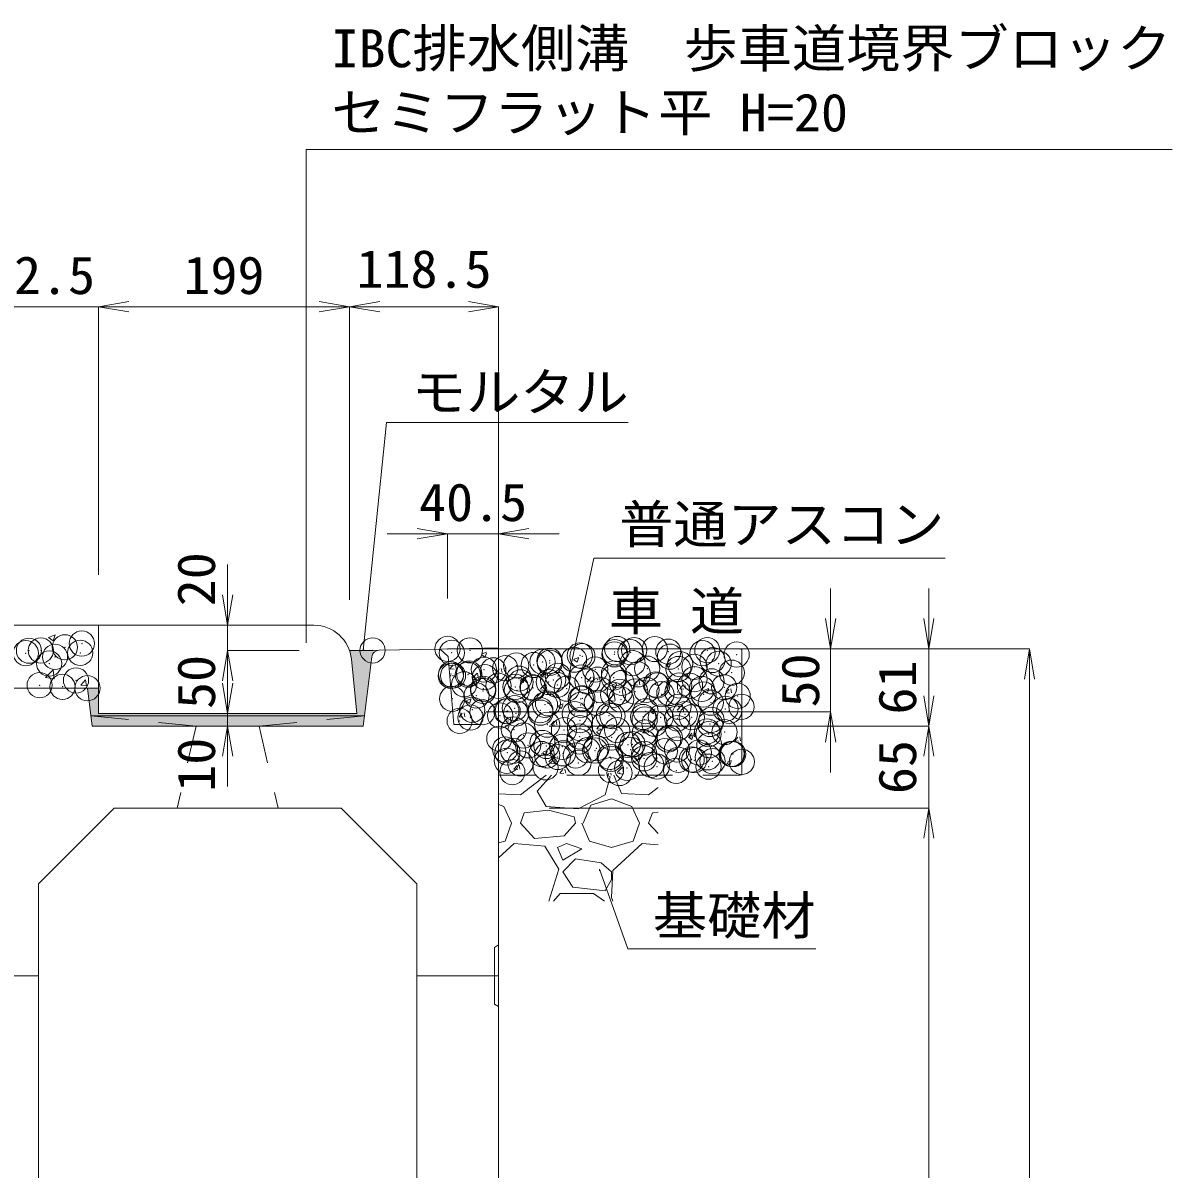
# Model space of a CAD drawing. Units: millimetres at full size. Extents: x 164402 to 209100, y 872507 to 885397.
# Drawn here: x 185732 to 186644, y 876096 to 877005 of the extents above; entities that cross this region are included whole.
import ezdxf
from ezdxf.enums import TextEntityAlignment as Align

# ---------------------------------------------------------------- set-up
doc = ezdxf.new("R2010")
doc.units = ezdxf.units.MM
doc.header["$LTSCALE"] = 40
doc.header["$PDMODE"] = 32
doc.header["$PDSIZE"] = 20
doc.linetypes.add('USER1', pattern=[1.35, 0.75, -0.6])
for name, color, linetype, lineweight in [('0_2', 7, 'Continuous', 13), ('ハッチング', 7, 'Continuous', 5), ('作業エリア', 11, 'Continuous', 13), ('寸法線', 7, 'Continuous', 13), ('排水孔', 7, 'USER1', 9), ('本体', 2, 'Continuous', 13), ('補助線', 8, 'Continuous', 13), ('ﾊｯﾁﾝｸﾞ', 7, 'Continuous', 5)]:
    doc.layers.add(name, color=color, linetype=linetype, lineweight=lineweight)
doc.styles.add('ＭＳ 明朝', font='')
doc.styles.get('ＭＳ 明朝').set_extended_font_data('MS Mincho')

# ---------------------------------------------------------------- blocks, each defined once
blk = doc.blocks.new('open_arrow')
at = {"color": 0, "linetype": 'Continuous', "lineweight": -2}
blk.add_lwpolyline([(7.5, 1.25), (0, 0), (7.5, -1.25)], dxfattribs=at)
blk = doc.blocks.new('filled_arrow')
at = {"color": 0, "linetype": 'Continuous', "lineweight": -2}
blk.add_solid([(7.5, 1.25), (0, 0), (7.5, -1.25)], dxfattribs=at)

msp = doc.modelspace()

# ---------------------------------------------------------------- hatches: boundary and pattern name
at = {"layer": 'ハッチング'}
msp.add_hatch(color=8, dxfattribs=at).paths.add_polyline_path([(185783.77, 876472.03), (185786.86, 876447.29), (186001.86, 876447.29), (186008.72, 876502.13, -0.37254), (186014.55, 876507.39), (186009.36, 876507.29), (185990.99, 876507.29, -0.06009), (185992.56, 876500.27), (185996.86, 876457.29), (185791.86, 876457.29), (185791.86, 876477.29), (185783.11, 876477.29)])

# ---------------------------------------------------------------- linework, layer by layer
at = {"layer": '0_2', "lineweight": 20}
msp.add_line((185512.76, 876527.29), (185791.86, 876527.29), dxfattribs=at)
at = {"layer": '0_2'}
for p, q in [((186009.36, 876507.29), (185990.99, 876507.29)), ((186014.55, 876507.39), (186009.36, 876507.29)), ((186062.86, 876508.36), (186068.86, 876508.48)), ((186068.86, 876508.48), (186338.86, 876508.48)), ((185783.11, 876477.29), (185791.86, 876477.29))]:
    msp.add_line(p, q, dxfattribs=at)
at = {"layer": '0_2', "linetype": 'USER1', "lineweight": 5}
for p, q in [((186109.36, 876458.48), (186302.36, 876458.48)), ((186109.36, 876408.48), (186302.36, 876408.48))]:
    msp.add_line(p, q, dxfattribs=at)
at = {"layer": 'ハッチング'}
for p, q in [((186096.01, 876503.79), (186098.53, 876502.09)), ((186096.3, 876504.44), (186099.85, 876505.8)), ((186098.61, 876502.06), (186099.64, 876505.13)), ((186300.13, 876508.48), (186302.36, 876508.13)), ((186070.96, 876492.82), (186073.41, 876495.73)), ((186075.61, 876492.83), (186075.02, 876496.02)), ((186169.01, 876499.72), (186171.54, 876498.02)), ((186169.3, 876500.37), (186172.86, 876501.73)), ((186171.61, 876497.99), (186172.64, 876501.06)), ((186242.02, 876495.66), (186244.54, 876493.95)), ((186242.31, 876496.3), (186245.87, 876497.66)), ((186244.62, 876493.93), (186245.65, 876497)), ((186070.96, 876492.8), (186073.99, 876492.54)), ((186088.31, 876485.11), (186092.27, 876489.23)), ((186093.26, 876484.45), (186092.7, 876489.28)), ((186107.4, 876489.63), (186109.85, 876492.55)), ((186107.4, 876489.61), (186110.43, 876489.35)), ((186112.04, 876489.64), (186111.46, 876492.83)), ((186126.62, 876483.98), (186130.18, 876485.35)), ((186143.83, 876486.44), (186146.28, 876489.36)), ((186143.83, 876486.43), (186146.87, 876486.16)), ((186148.48, 876486.46), (186147.89, 876489.64)), ((186180.27, 876483.25), (186182.72, 876486.17)), ((186184.92, 876483.27), (186184.33, 876486.45)), ((186088.63, 876484.43), (186093.15, 876483.73)), ((186126.33, 876483.34), (186128.86, 876481.64)), ((186128.93, 876481.61), (186129.96, 876484.68)), ((186142.53, 876476.7), (186146.49, 876480.82)), ((186147.48, 876476.05), (186146.92, 876480.87)), ((186180.27, 876483.24), (186183.31, 876482.97)), ((186199.33, 876479.27), (186201.86, 876477.57)), ((186199.63, 876479.91), (186203.18, 876481.28)), ((186201.94, 876477.54), (186202.97, 876480.61)), ((186216.71, 876480.06), (186219.16, 876482.98)), ((186216.71, 876480.05), (186219.74, 876479.78)), ((186221.35, 876480.08), (186220.77, 876483.27)), ((186253.14, 876476.88), (186255.59, 876479.79)), ((186253.14, 876476.86), (186256.18, 876476.6)), ((186257.79, 876476.89), (186257.2, 876480.08)), ((186272.63, 876475.85), (186276.19, 876477.21)), ((186274.94, 876473.47), (186275.97, 876476.54)), ((186289.58, 876473.69), (186292.03, 876476.61)), ((186294.23, 876473.71), (186293.64, 876476.89)), ((186083.65, 876466.96), (186086.17, 876465.25)), ((186083.94, 876467.6), (186087.49, 876468.96)), ((186086.25, 876465.23), (186087.28, 876468.29)), ((186142.85, 876476.02), (186147.37, 876475.32)), ((186196.74, 876468.29), (186200.7, 876472.41)), ((186197.06, 876467.61), (186201.58, 876466.91)), ((186201.69, 876467.64), (186201.13, 876472.46)), ((186272.34, 876475.2), (186274.87, 876473.5)), ((186289.58, 876473.67), (186292.62, 876473.41)), ((186156.65, 876462.89), (186159.18, 876461.18)), ((186156.94, 876463.53), (186160.5, 876464.9)), ((186159.25, 876461.16), (186160.28, 876464.23)), ((186229.66, 876458.82), (186230.17, 876458.48)), ((186229.95, 876459.46), (186233.51, 876460.83)), ((186230.17, 876458.48), (186232.18, 876457.11)), ((186232.26, 876457.09), (186232.72, 876458.48)), ((186232.72, 876458.48), (186233.29, 876460.16)), ((186250.96, 876459.88), (186254.92, 876464)), ((186251.28, 876459.2), (186255.8, 876458.5)), ((186255.91, 876459.23), (186255.35, 876464.05)), ((186078.01, 876454.6), (186080.46, 876457.52)), ((186078.01, 876454.59), (186081.04, 876454.32)), ((186082.66, 876454.62), (186082.07, 876457.81)), ((186114.44, 876451.4), (186117.48, 876451.14)), ((186114.45, 876451.42), (186116.89, 876454.33)), ((186119.09, 876451.43), (186118.51, 876454.62)), ((186150.88, 876448.23), (186153.33, 876451.15)), ((186155.53, 876448.25), (186154.94, 876451.43)), ((186113.97, 876446.5), (186116.49, 876444.8)), ((186114.26, 876447.15), (186117.82, 876448.51)), ((186116.57, 876444.77), (186117.6, 876447.84)), ((186150.88, 876448.21), (186153.92, 876447.95)), ((186186.97, 876442.43), (186189.5, 876440.73)), ((186187.27, 876443.08), (186190.82, 876444.44)), ((186187.32, 876445.04), (186189.77, 876447.96)), ((186187.32, 876445.03), (186190.35, 876444.76)), ((186189.58, 876440.7), (186190.61, 876443.77)), ((186191.97, 876445.06), (186191.38, 876448.24)), ((186223.75, 876441.84), (186226.79, 876441.57)), ((186223.76, 876441.85), (186226.21, 876444.77)), ((186228.4, 876441.87), (186227.82, 876445.05)), ((186260.19, 876438.66), (186262.64, 876441.58)), ((186260.27, 876439.01), (186263.83, 876440.37)), ((186262.58, 876436.64), (186263.61, 876439.7)), ((186264.84, 876438.68), (186264.25, 876441.87)), ((186259.98, 876438.36), (186262.51, 876436.66)), ((186260.19, 876438.65), (186263.23, 876438.38)), ((186296.63, 876435.48), (186299.08, 876438.4)), ((186296.63, 876435.46), (186299.67, 876435.2)), ((186301.28, 876435.49), (186300.69, 876438.68)), ((186144.29, 876426.05), (186146.82, 876424.34)), ((186144.58, 876426.69), (186148.14, 876428.06)), ((186146.89, 876424.32), (186147.92, 876427.39)), ((186149.26, 876418.8), (186153.22, 876422.93)), ((186154.21, 876418.15), (186153.65, 876422.98)), ((186217.3, 876421.98), (186219.82, 876420.28)), ((186217.59, 876422.62), (186221.15, 876423.99)), ((186219.9, 876420.25), (186220.93, 876423.32)), ((186121.49, 876413.2), (186123.94, 876416.12)), ((186121.49, 876413.19), (186124.53, 876412.92)), ((186126.14, 876413.22), (186125.55, 876416.41)), ((186149.58, 876418.13), (186154.1, 876417.42)), ((186157.93, 876410.02), (186160.38, 876412.94)), ((186162.58, 876410.03), (186161.99, 876413.22)), ((186203.48, 876410.39), (186207.44, 876414.52)), ((186208.43, 876409.74), (186207.87, 876414.57)), ((186290.3, 876417.91), (186292.83, 876416.21)), ((186290.59, 876418.56), (186294.15, 876419.92)), ((186292.9, 876416.18), (186293.93, 876419.25)), ((186126.7, 876392.71), (186147.11, 876408.48)), ((186139.91, 876395.76), (186151.36, 876408.48)), ((186157.93, 876410), (186160.97, 876409.74)), ((186197.82, 876406.93), (186193.76, 876392.71)), ((186195.59, 876408.48), (186197.82, 876406.93)), ((186195.75, 876408.48), (186196.82, 876409.75)), ((186198.71, 876408.48), (186198.43, 876410.03)), ((186200.76, 876408.48), (186206.97, 876393.72)), ((186203.8, 876409.72), (186208.32, 876409.02)), ((186147.02, 876383.56), (186139.91, 876395.76)), ((186228.3, 876392.71), (186235.81, 876398.51)), ((186109.36, 876393.53), (186126.7, 876392.71)), ((186109.36, 876385.12), (186113.49, 876383.56)), ((186193.76, 876392.71), (186172.42, 876381.53)), ((186182.58, 876384.58), (186198.84, 876389.66)), ((186198.84, 876389.66), (186215.09, 876383.56)), ((186206.97, 876393.72), (186228.3, 876392.71)), ((186113.49, 876383.56), (186119.59, 876370.36)), ((186126.7, 876370.36), (186129.75, 876378.48)), ((186149.05, 876380.52), (186129.75, 876378.48)), ((186172.42, 876381.53), (186147.02, 876383.56)), ((186169.37, 876375.44), (186149.05, 876380.52)), ((186176.49, 876370.36), (186182.58, 876384.58)), ((186215.09, 876383.56), (186221.19, 876370.36)), ((186228.3, 876370.36), (186231.35, 876378.48)), ((186235.81, 876378.95), (186231.35, 876378.48)), ((186114.51, 876356.13), (186119.59, 876370.36)), ((186137.88, 876358.16), (186126.7, 876370.36)), ((186170.39, 876370.36), (186161.25, 876360.2)), ((186170.39, 876370.36), (186169.37, 876375.44)), ((186175.47, 876370.36), (186181.57, 876356.13)), ((186216.11, 876356.13), (186221.19, 876370.36)), ((186235.81, 876362.17), (186228.3, 876370.36)), ((186161.25, 876360.2), (186137.88, 876358.16)), ((186109.36, 876354.62), (186114.51, 876356.13)), ((186121.62, 876354.1), (186109.36, 876342.9)), ((186146.01, 876352.07), (186121.62, 876354.1)), ((186157.18, 876333.78), (186146.01, 876352.07)), ((186163.28, 876354.1), (186156.17, 876351.05)), ((186156.17, 876351.05), (186160.23, 876340.89)), ((186160.23, 876340.89), (186175.47, 876350.04)), ((186175.47, 876350.04), (186163.28, 876354.1)), ((186181.57, 876356.13), (186198.84, 876351.05)), ((186198.84, 876351.05), (186216.11, 876356.13)), ((186223.22, 876354.1), (186199.85, 876332.76)), ((186235.81, 876353.05), (186223.22, 876354.1)), ((186170.39, 876341.91), (186160.23, 876331.75)), ((186190.71, 876338.86), (186170.39, 876341.91)), ((186149.08, 876308.47), (186157.18, 876333.78)), ((186160.23, 876331.75), (186168.36, 876319.56)), ((186198.84, 876331.75), (186190.71, 876338.86)), ((186199.85, 876332.76), (186198.84, 876311.43)), ((186198.84, 876325.65), (186198.84, 876331.75)), ((186193.76, 876316.51), (186198.84, 876325.65)), ((186152.79, 876308.47), (186158.2, 876314.48)), ((186158.2, 876314.48), (186184.61, 876314.48)), ((186168.36, 876319.56), (186193.76, 876316.51)), ((186184.61, 876314.48), (186193.3, 876308.47)), ((186198.84, 876311.43), (186200.09, 876308.47))]:
    msp.add_line(p, q, dxfattribs=at)
for p in [(186072.22, 876505.38), (186086.57, 876507.32), (186173.86, 876503.31), (186175.81, 876502.68), (186201.28, 876504.15), (186201.47, 876505.93), (186203.48, 876508.4), (186214, 876505.82), (186216.84, 876507.42), (186233.24, 876508.36), (186243.96, 876506.28), (186271.08, 876505.13), (186274.91, 876507.41), (186298.2, 876503.98), (186123.34, 876495.3), (186137.24, 876495.72), (186144.23, 876498.22), (186149.73, 876499.1), (186149.96, 876497.39), (186169.2, 876499.92), (186215.66, 876497.24), (186245.28, 876502.33), (186253.32, 876496.41), (186264.68, 876494.22), (186278.98, 876499.66), (186283.92, 876496.75), (186071.36, 876487.19), (186071.6, 876488.47), (186073.2, 876487.29), (186084.98, 876488.05), (186085.92, 876488.96), (186097.68, 876492.04), (186098.48, 876486.05), (186105.16, 876491.49), (186114.61, 876493.14), (186125.6, 876484.9), (186156.4, 876487.07), (186175.19, 876485.77), (186186.03, 876492.16), (186200.64, 876485.79), (186200.85, 876489.02), (186219.88, 876488.32), (186227.24, 876492.83), (186251.96, 876492.54), (186264.68, 876484.55), (186294.31, 876489.63), (186082.07, 876480.37), (186097.15, 876476.9), (186109.19, 876479.22), (186122.72, 876478.38), (186123.88, 876475.68), (186126.78, 876481.99), (186136.31, 876478.08), (186136.6, 876477.36), (186149.11, 876482.19), (186152.71, 876483.75), (186155.84, 876479.89), (186163.43, 876476.93), (186179.83, 876482.61), (186187.92, 876484.11), (186190.54, 876475.78), (186206.95, 876481.46), (186226.62, 876475.92), (186234.07, 876480.32), (186235.06, 876479.46), (186252.7, 876479.5), (186261.19, 876479.17), (186270.55, 876476.71), (186278.36, 876482.75), (186288.3, 876478.03), (186072.56, 876468.92), (186091.8, 876471.46), (186097.06, 876475.13), (186174.57, 876468.86), (186175.81, 876469.29), (186200.23, 876472.11), (186205.43, 876474.38), (186206.51, 876468.28), (186217.66, 876474.64), (186238.6, 876472.51), (186244.78, 876473.49), (186251.31, 876474.18), (186271.9, 876472.35), (186299.02, 876471.2), (186088.37, 876460.22), (186096.45, 876458.22), (186115.49, 876459.08), (186116.55, 876459.12), (186122.11, 876461.47), (186123.23, 876457.32), (186142.47, 876459.85), (186142.61, 876457.93), (186146.18, 876464.21), (186148.49, 876465.28), (186174.56, 876464.08), (186187.27, 876465.75), (186226, 876459.01), (186252.08, 876462.59), (186277.74, 876465.84), (186289.27, 876460.9), (186292.21, 876459.32), (186301.99, 876462.58), (186078.43, 876451.42), (186086.93, 876454.04), (186110.52, 876455.64), (186147.87, 876448.37), (186169.73, 876456.79), (186173.96, 876451.95), (186193.15, 876448.25), (186196.84, 876455.64), (186199.62, 876455.2), (186223.96, 876454.49), (186225.23, 876452.47), (186232.96, 876449.15), (186237.95, 876454.14), (186251.08, 876453.35), (186257.19, 876456.68), (186262.59, 876454.24), (186277.12, 876448.93), (186278.2, 876452.2), (186121.49, 876444.56), (186129.11, 876439.82), (186161.19, 876444.04), (186173.71, 876438.98), (186173.91, 876445.71), (186203.33, 876444.07), (186225.38, 876442.1), (186251.47, 876445.67), (186274.76, 876443.08), (186275.91, 876440.87), (186288.62, 876442.54), (186109.87, 876437.28), (186132.72, 876431.97), (186144.08, 876433.9), (186147.26, 876431.46), (186159.83, 876430.83), (186173.34, 876435.04), (186186.95, 876429.68), (186199, 876438.29), (186211.87, 876432.43), (186215.51, 876432.91), (186224.59, 876434.11), (186243.82, 876436.64), (186245.13, 876438), (186276.51, 876432.02), (186114.46, 876428.81), (186116.31, 876426.3), (186120.87, 876427.65), (186143.43, 876425.15), (186147.83, 876424), (186156.26, 876422.74), (186160.55, 876425.68), (186170.54, 876424), (186179.79, 876428.21), (186185.88, 876427.83), (186197.66, 876422.86), (186198.38, 876421.38), (186214.07, 876428.54), (186224.77, 876425.19), (186224.78, 876421.71), (186241.19, 876427.39), (186250.85, 876428.76), (186251.9, 876420.57), (186262.54, 876420.83), (186268.31, 876426.24), (186275.26, 876422.5), (186294.16, 876425.31), (186294.5, 876425.04), (186295.42, 876425.1), (186115.75, 876419.78), (186126.63, 876417.66), (186146.64, 876414.55), (186172.72, 876418.13), (186198.5, 876412.4), (186211.22, 876414.07), (186230.46, 876416.61), (186234.91, 876415.14), (186250.23, 876411.85), (186264.53, 876420.22), (186275.89, 876415.1), (186279.02, 876419.42), (186302.27, 876418.91), (186120.25, 876410.74), (186205.28, 876410.05)]:
    msp.add_point(p, dxfattribs=at)
at = {"layer": '作業エリア'}
for p in [(186009.36, 876507.29), (186068.86, 876508.48), (185783.11, 876477.29)]:
    msp.add_point(p, dxfattribs=at)
at = {"layer": '寸法線'}
for p, q in [((185631.36, 876779.86), (185839.86, 876779.86)), ((185791.86, 876779.86), (185990.99, 876779.86)), ((185791.86, 876567.29), (185791.86, 876779.86)), ((185791.86, 876567.29), (185791.86, 876779.86)), ((185990.99, 876779.86), (186109.36, 876779.86)), ((185990.99, 876547.29), (185990.99, 876779.86)), ((185990.99, 876547.29), (185990.99, 876779.86)), ((186109.36, 876548.48), (186109.36, 876779.86)), ((186020.86, 876599.85), (186157.36, 876599.85)), ((186068.86, 876548.48), (186068.86, 876599.85)), ((186109.36, 876498.48), (186109.36, 876599.85)), ((185894.36, 876459.29), (185894.36, 876575.29)), ((186372.76, 876410.48), (186372.76, 876556.48)), ((186450.57, 876399.29), (186450.57, 876556.48)), ((185831.86, 876527.29), (185894.36, 876527.29)), ((185894.36, 876507.29), (185894.36, 876457.29)), ((185950.99, 876507.29), (185894.36, 876507.29)), ((185950.99, 876507.29), (185894.36, 876507.29)), ((185894.36, 876505.29), (185894.36, 876399.29)), ((186108.86, 876508.48), (186372.76, 876508.48)), ((186108.86, 876508.48), (186450.57, 876508.48)), ((186108.86, 876508.48), (186530.57, 876508.48)), ((186530.57, 875407.29), (186530.57, 876508.48)), ((186450.57, 876495.29), (186450.57, 876334.29)), ((186149.36, 876458.48), (186372.76, 876458.48)), ((185956.86, 876457.29), (185894.36, 876457.29)), ((185956.86, 876457.29), (185894.36, 876457.29)), ((185961.86, 876447.29), (185894.36, 876447.29)), ((186149.36, 876447.29), (186450.57, 876447.29)), ((186149.36, 876447.29), (186450.57, 876447.29)), ((186149.36, 876382.29), (186450.57, 876382.29)), ((186149.36, 876382.29), (186450.57, 876382.29)), ((186450.57, 875482.29), (186450.57, 876382.29))]:
    msp.add_line(p, q, dxfattribs=at)
at = {"layer": '寸法線', "lineweight": 9}
msp.add_lwpolyline([(185956.74, 876513.21), (185956.74, 876904.51), (186643.6, 876904.51)], dxfattribs=at)
at = {"layer": '寸法線'}
for points in [[(186001.86, 876507.29), (186020.51, 876687.89), (186212.11, 876687.89)], [(186164.4, 876484.97), (186184.93, 876580.48), (186463.62, 876580.48)], [(186189.28, 876333.73), (186211.82, 876270.57), (186361.08, 876270.57)]]:
    msp.add_lwpolyline(points, dxfattribs=at)
at = {"layer": '排水孔'}
for p, q in [((185869.36, 876447.29), (185785.86, 876455.29)), ((185919.36, 876447.29), (186002.86, 876455.29)), ((185869.36, 876447.29), (185854.36, 876382.29)), ((185919.36, 876447.29), (185934.36, 876382.29))]:
    msp.add_line(p, q, dxfattribs=at)
at = {"layer": '本体', "lineweight": 20}
for p, q in [((185962.71, 876527.29), (185791.86, 876527.29)), ((185791.86, 876527.29), (185791.86, 876457.29)), ((185992.56, 876500.27), (185996.86, 876457.29)), ((186109.36, 876458.48), (186109.36, 875417.29)), ((185996.86, 876457.29), (185791.86, 876457.29))]:
    msp.add_line(p, q, dxfattribs=at)
at = {"layer": '本体'}
for p, q in [((186062.86, 876508.36), (186014.55, 876507.39)), ((186062.86, 876508.36), (186069.36, 876502.5)), ((186001.86, 876447.29), (186008.72, 876502.13)), ((186069.36, 876502.5), (186073.86, 876448.48)), ((185685.36, 876477.29), (185783.11, 876477.29)), ((185786.86, 876447.29), (185783.11, 876477.29)), ((186094.36, 876448.48), (186099.36, 876458.48)), ((186099.36, 876458.48), (186109.36, 876458.48)), ((185786.86, 876447.29), (186001.86, 876447.29)), ((186073.86, 876448.48), (186094.36, 876448.48)), ((185744.36, 876322.29), (185804.36, 876382.29)), ((185804.36, 876382.29), (185984.36, 876382.29)), ((185984.36, 876382.29), (186044.36, 876322.29)), ((185744.36, 876322.29), (185744.36, 875552.81)), ((186044.36, 875552.81), (186044.36, 876322.29))]:
    msp.add_line(p, q, dxfattribs=at)
at = {"layer": '本体', "lineweight": 9}
for p, q in [((185785.86, 876455.29), (186002.86, 876455.29)), ((186109.36, 876273.79), (186106.16, 876271.79)), ((186106.16, 876271.79), (186106.16, 876226.79)), ((186106.16, 876226.79), (186109.36, 876224.79))]:
    msp.add_line(p, q, dxfattribs=at)
at = {"layer": '本体', "lineweight": 20}
msp.add_arc((185962.71, 876497.29), 30, 5.71079, 90, dxfattribs=at)
at = {"layer": '本体'}
msp.add_arc((186014.67, 876501.39), 6, 91.14576, 172.87498, dxfattribs=at)
at = {"layer": '補助線'}
for p, q in [((186062.86, 876508.36), (186109.36, 876509.29)), ((186109.36, 876458.48), (186109.36, 876509.29)), ((186302.36, 876408.48), (186302.36, 876508.48)), ((185744.36, 876249.29), (185679.36, 876249.29)), ((186109.36, 876249.29), (186044.36, 876249.29))]:
    msp.add_line(p, q, dxfattribs=at)
at = {"layer": 'ﾊｯﾁﾝｸﾞ'}
for p, q in [((185752.13, 876517.53), (185755.92, 876514.97)), ((185752.14, 876517.55), (185757.47, 876519.59)), ((185755.92, 876514.98), (185757.47, 876519.58)), ((185749.96, 876485.82), (185756.74, 876484.77)), ((185749.98, 876485.8), (185755.91, 876491.98)), ((185756.74, 876484.74), (185755.9, 876491.98)), ((185777.91, 876479.63), (185781.58, 876484.01)), ((185777.91, 876479.63), (185782.46, 876479.23)), ((185782.38, 876479.22), (185781.5, 876483.99))]:
    msp.add_line(p, q, dxfattribs=at)
for p in [(185778.7, 876512.71), (185734.26, 876505.09), (185736.73, 876507.06), (185746.18, 876507.24), (185765.25, 876509.75), (185777.41, 876505.34), (185752.8, 876496.82), (185757.44, 876502.18), (185745.21, 876479.7), (185763.36, 876478.42), (185774.07, 876483.5)]:
    msp.add_point(p, dxfattribs=at)

# ---------------------------------------------------------------- block references
at = {"layer": '寸法線', "xscale": 3.2, "yscale": 3.2}
for p in [(185791.86, 876779.86), (185791.86, 876779.86), (185990.99, 876779.86), (186109.36, 876599.85)]:
    msp.add_blockref('open_arrow', p, dxfattribs=at)
at = {"layer": '寸法線'}
for p, xscale, yscale, rotation in [((185990.99, 876779.86), 3.2, 3.2, 180), ((186109.36, 876779.86), 3.2, 3.2, 180), ((186068.86, 876599.85), 3.2, 3.2, 180), ((185894.36, 876527.29), 3.2, 3.2, 90), ((186372.76, 876508.48), 3.2, 3.2, 90), ((186450.57, 876508.48), 3.2, 3.2, 90), ((185894.36, 876507.29), 3.2, 3.2, 270), ((185894.36, 876507.29), 3.2, 3.2, 270), ((186001.86, 876507.29), 0.16, 0.16, 84.1), ((186530.57, 876508.48), 3.2, 3.2, 270), ((186164.4, 876484.97), 0.16, 0.16, 77.9), ((185894.36, 876457.29), 3.2, 3.2, 90), ((185894.36, 876457.29), 3.2, 3.2, 90), ((186450.57, 876447.29), 3.2, 3.2, 90), ((186372.76, 876458.48), 3.2, 3.2, 270), ((185894.36, 876447.29), 3.2, 3.2, 270), ((186450.57, 876447.29), 3.2, 3.2, 270), ((186450.57, 876382.29), 3.2, 3.2, 270), ((186450.57, 876382.29), 3.2, 3.2, 270), ((186189.28, 876333.73), 0.16, 0.16, 289.6)]:
    msp.add_blockref('open_arrow', p, dxfattribs=dict(at, xscale=xscale, yscale=yscale, rotation=rotation))
at = {"layer": '寸法線', "lineweight": 9, "xscale": 0.133, "yscale": 0.133, "rotation": 90}
msp.add_blockref('filled_arrow', (185956.74, 876513.21), dxfattribs=at)

# ---------------------------------------------------------------- texts
at = {"layer": '0_2', "style": 'ＭＳ 明朝', "width": 1.05}
msp.add_text('車 道', height=30.02, dxfattribs=at).set_placement((186196.68, 876514.39), align=Align.BOTTOM_LEFT)
at = {"layer": '寸法線', "style": 'ＭＳ 明朝', "width": 1.05}
for s, p in [('IBC排水側溝\u3000歩車道境界ブロック', (185976.74, 876960.71)), ('セミフラット', (185976.74, 876909.86)), ('平', (186235.94, 876909.86)), ('H=20 ', (186300.74, 876909.86))]:
    msp.add_text(s, height=30.02, dxfattribs=at).set_placement(p, align=Align.BOTTOM_LEFT)
for s, p in [('118.5', (186050.18, 876809.86)), ('112.5', (185735.61, 876804.86)), ('199', (185891.43, 876804.86)), ('40.5', (186089.11, 876624.85))]:
    msp.add_text(s, height=30.02, dxfattribs=at).set_placement(p, align=Align.MIDDLE_CENTER)
for s, p in [('モルタル', (186040.51, 876727.15)), ('普通アスコン', (186204.93, 876622.31)), ('基礎材', (186231.82, 876312.05))]:
    msp.add_text(s, height=30.02, dxfattribs=at).set_placement(p, align=Align.TOP_LEFT)
for s, p in [('20', (185869.36, 876563.72)), ('50', (185869.36, 876482.29)), ('50', (186348.65, 876483.48)), ('61', (186425.57, 876477.88)), ('10', (185869.36, 876416.61)), ('65', (186425.57, 876414.79))]:
    msp.add_text(s, height=30.02, rotation=90, dxfattribs=at).set_placement(p, align=Align.MIDDLE_CENTER)

doc.saveas('drawing.dxf')
